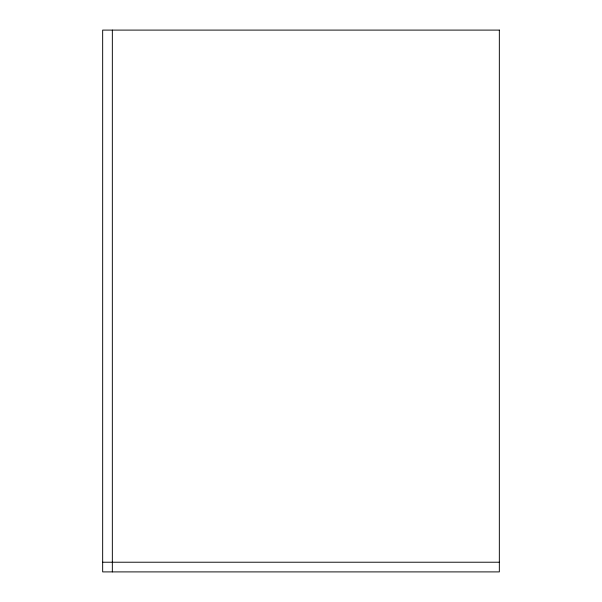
<?xml version="1.0" encoding="UTF-8"?>
<svg xmlns="http://www.w3.org/2000/svg" width="602" height="602" viewBox="0 0 602 602"><rect width="100%" height="100%" fill="white"/><g stroke="black" fill="none" stroke-linecap="round" stroke-linejoin="round"><path stroke-width="0.9" d="M102.664 562.223L499.336 562.223M112.341 30.1L112.341 571.9M499.336 30.1L102.664 30.1L102.664 571.9L499.336 571.9L499.336 30.1"/></g></svg>
